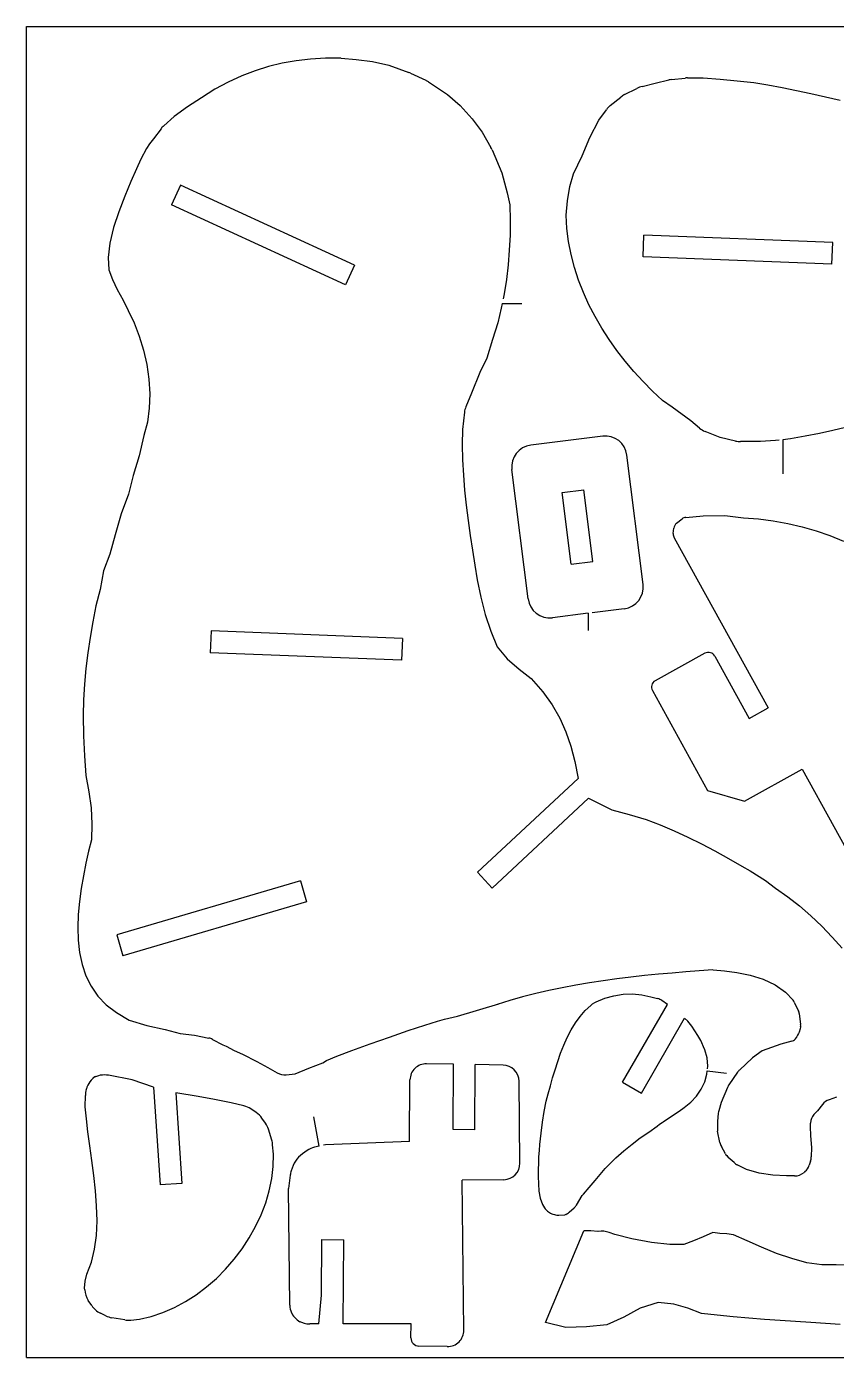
# Model space of a CAD drawing. Extents: x 144 to 444, y 514 to 759.
# Drawn here: x 143.9 to 292.9, y 513.9 to 758.9 of the extents above; entities that cross this region are included whole.
import ezdxf

# ---------------------------------------------------------------- set-up
doc = ezdxf.new("R2010")
doc.units = 0
doc.linetypes.add('AUSGEZOGEN', pattern=[0])
doc.layers.add('01_DREHEN', color=7, linetype='AUSGEZOGEN')
doc.layers.add('02_MITTEL', color=2, linetype='AUSGEZOGEN')

msp = doc.modelspace()

# ---------------------------------------------------------------- linework, layer by layer
at = {"layer": '01_DREHEN'}
for p, q in [((190.965356, 752.155519), (188.45326, 751.546587)), ((193.532892, 752.610356), (190.965356, 752.155519)), ((196.176585, 752.919353), (193.532892, 752.610356)), ((198.917185, 753.090699), (196.176585, 752.919353)), ((201.775342, 753.132685), (198.917185, 753.090699)), ((201.808927, 753.131683), (204.568345, 752.881311)), ((204.568345, 752.881311), (207.587769, 752.471917)), ((207.587769, 752.471917), (210.599647, 751.810639)), ((183.512518, 749.833444), (181.042439, 748.712821)), ((185.975886, 750.775303), (183.512518, 749.833444)), ((188.45326, 751.546587), (185.975886, 750.775303)), ((210.599647, 751.810639), (214.25705, 750.466257)), ((214.564127, 750.338656), (217.390798, 749.023743)), ((178.544899, 747.405145), (176.101249, 745.791112)), ((181.042439, 748.712821), (178.544899, 747.405145)), ((217.900225, 748.739881), (219.166338, 747.907953)), ((219.166338, 747.907953), (221.352297, 746.436052)), ((253.961659, 746.395307), (256.192672, 747.532406)), ((257.202287, 747.886393), (259.614705, 748.508986)), ((259.614705, 748.508986), (262.116919, 749.091622)), ((262.585988, 749.17178), (265.089692, 749.447627)), ((265.527012, 749.471686), (268.407933, 749.472209)), ((268.407933, 749.472209), (271.568105, 749.258653)), ((271.568105, 749.258653), (274.706398, 748.94232)), ((274.706398, 748.94232), (277.741142, 748.634462)), ((277.741142, 748.634462), (280.319104, 748.199915)), ((280.319104, 748.199915), (282.934736, 747.711279)), ((282.934736, 747.711279), (285.579351, 747.175975)), ((176.101249, 745.791112), (173.530752, 744.143751)), ((221.352297, 746.436052), (223.685089, 744.369231)), ((251.33717, 744.383884), (253.262245, 745.941276)), ((285.579351, 747.175975), (288.244484, 746.601329)), ((288.244484, 746.601329), (290.921492, 745.994744)), ((290.921492, 745.994744), (293.601821, 745.363584)), ((171.051954, 742.379097), (169.165032, 740.6685)), ((173.530752, 744.143751), (171.051954, 742.379097)), ((223.685089, 744.369231), (225.901292, 741.963825)), ((249.217109, 741.671203), (250.601168, 743.603421)), ((168.654901, 740.109387), (167.245838, 738.235988)), ((225.901292, 741.963825), (227.737483, 739.47617)), ((247.587652, 738.497825), (249.217109, 741.671203)), ((167.245838, 738.235988), (166.558655, 737.319688)), ((227.737483, 739.47617), (229.36759, 736.674042)), ((246.146731, 735.109655), (247.587652, 738.497825)), ((166.015506, 736.473135), (164.969561, 734.520412)), ((166.558655, 737.319688), (166.015506, 736.473135)), ((229.593414, 736.222491), (231.37748, 732.009605)), ((244.558171, 731.831988), (246.146731, 735.109655)), ((164.15938, 732.756263), (163.110778, 730.406548)), ((164.969561, 734.520412), (164.15938, 732.756263)), ((163.110778, 730.406548), (161.98468, 727.721586)), ((231.37748, 732.009605), (232.367355, 728.340763)), ((243.876985, 729.45823), (244.558171, 731.831988)), ((161.98468, 727.721586), (160.890921, 724.840594)), ((172.232311, 729.734336), (170.560885, 726.100327)), ((204.257698, 715.004582), (172.232311, 729.734336)), ((232.367355, 728.340763), (232.836373, 726.121354)), ((243.446354, 726.813772), (243.876985, 729.45823)), ((202.586272, 711.370573), (170.560885, 726.100327)), ((232.836373, 726.121354), (232.904553, 723.28487)), ((243.208821, 724.229014), (243.446354, 726.813772)), ((160.890921, 724.840594), (159.939305, 721.902824)), ((232.904553, 723.28487), (232.876176, 720.499704)), ((243.357528, 721.764648), (243.208821, 724.229014)), ((159.939305, 721.902824), (159.239736, 719.047455)), ((232.876176, 720.499704), (232.750593, 717.757607)), ((243.668487, 719.33013), (243.357528, 721.764648)), ((257.37158, 716.52794), (257.527801, 720.524848)), ((292.251693, 719.167646), (257.527801, 720.524848)), ((159.239736, 719.047455), (158.901982, 716.413706)), ((244.134358, 716.928536), (243.668487, 719.33013)), ((292.095471, 715.170738), (292.251693, 719.167646)), ((158.901982, 716.413706), (159.035945, 714.140725)), ((232.750593, 717.757607), (232.527189, 715.050362)), ((244.747693, 714.562935), (244.134358, 716.928536)), ((292.095471, 715.170738), (257.37158, 716.52794)), ((159.035945, 714.140725), (159.751396, 712.367797)), ((204.257698, 715.004582), (202.586272, 711.370573)), ((232.527189, 715.050362), (232.205313, 712.369684)), ((245.501169, 712.236447), (244.747693, 714.562935)), ((159.751396, 712.367797), (160.563276, 710.535856)), ((160.563276, 710.535856), (161.684595, 708.560228)), ((232.205313, 712.369684), (231.784316, 709.707324)), ((246.387319, 709.9521), (245.501169, 712.236447)), ((161.684595, 708.560228), (162.605742, 706.635412)), ((231.784316, 709.707324), (231.609802, 708.818505)), ((247.398833, 707.712982), (246.387319, 709.9521)), ((162.605742, 706.635412), (163.705374, 704.378942)), ((231.263548, 707.055), (230.642395, 704.404526)), ((231.433249, 707.919301), (231.263548, 707.055)), ((231.433249, 707.919301), (235.034854, 707.919301)), ((248.528251, 705.522193), (247.398833, 707.712982)), ((163.705374, 704.378942), (164.654981, 701.944318)), ((230.642395, 704.404526), (229.675258, 701.28106)), ((249.768211, 703.382766), (248.528251, 705.522193)), ((251.111317, 701.297829), (249.768211, 703.382766)), ((164.654981, 701.944318), (165.435726, 699.376172)), ((229.675258, 701.28106), (228.610536, 697.891589)), ((252.550177, 699.2704), (251.111317, 701.297829)), ((165.435726, 699.376172), (166.0287, 696.718967)), ((254.077405, 697.303574), (252.550177, 699.2704)), ((166.0287, 696.718967), (166.415096, 694.017299)), ((228.610536, 697.891589), (227.343309, 695.22529)), ((255.685604, 695.400479), (254.077405, 697.303574)), ((166.415096, 694.017299), (166.576009, 691.315735)), ((227.343309, 695.22529), (225.77789, 691.452352)), ((257.367394, 693.564102), (255.685604, 695.400479)), ((259.115346, 691.797557), (257.367394, 693.564102)), ((166.576009, 691.315735), (166.492564, 688.658804)), ((225.77789, 691.452352), (224.752074, 688.93712)), ((260.922107, 690.103952), (259.115346, 691.797557)), ((166.492564, 688.658804), (166.145921, 686.091037)), ((262.727505, 688.826952), (260.922107, 690.103952)), ((266.128816, 686.323145), (262.727505, 688.826952)), ((166.145921, 686.091037), (165.517173, 683.657032)), ((224.484543, 687.904524), (224.106914, 684.76683)), ((267.723431, 685.010392), (266.128816, 686.323145)), ((165.517173, 683.657032), (164.639956, 679.917116)), ((224.106914, 684.76683), (224.075447, 681.950193)), ((271.538448, 683.269892), (268.766939, 684.389962)), ((289.826445, 684.020651), (287.210165, 683.498776)), ((292.256898, 684.565798), (289.826445, 684.020651)), ((294.58103, 685.077623), (292.256898, 684.565798)), ((224.075447, 681.950193), (224.14167, 679.142743)), ((249.929998, 683.501918), (236.699759, 681.848138)), ((274.388465, 682.609959), (271.538448, 683.269892)), ((278.947848, 682.503795), (275.287452, 682.506856)), ((281.700717, 682.697247), (278.947848, 682.503795)), ((282.397793, 682.784091), (281.700717, 682.697247)), ((284.478206, 683.043275), (283.06659, 682.867412)), ((283.06659, 682.867412), (283.06659, 676.593465)), ((287.210165, 683.498776), (284.478206, 683.043275)), ((164.639956, 679.917116), (163.519579, 676.289027)), ((224.14167, 679.142743), (224.294095, 676.344823)), ((257.372008, 656.21455), (254.395204, 680.02898)), ((163.519579, 676.289027), (162.672776, 672.81712)), ((224.294095, 676.344823), (224.521238, 673.556776)), ((236.203625, 653.568502), (233.226821, 677.382933)), ((162.672776, 672.81712), (161.314783, 669.194874)), ((224.521238, 673.556776), (224.811612, 670.778944)), ((242.487989, 673.165794), (246.457061, 673.661928)), ((244.141769, 659.935554), (242.487989, 673.165794)), ((248.110841, 660.431688), (246.457061, 673.661928)), ((161.314783, 669.194874), (160.226469, 665.347973)), ((224.811612, 670.778944), (225.153731, 668.011671)), ((268.406221, 668.840507), (272.381226, 668.879042)), ((272.381226, 668.879042), (275.844006, 668.458848)), ((225.153731, 668.011671), (225.536109, 665.255298)), ((262.922208, 665.570956), (263.019257, 666.57316)), ((263.530184, 667.498965), (264.548349, 668.287164)), ((265.247021, 668.560979), (268.406221, 668.840507)), ((275.844006, 668.458848), (278.609983, 668.280974)), ((278.609983, 668.280974), (281.323848, 667.945398)), ((281.323848, 667.945398), (283.989714, 667.460671)), ((283.989714, 667.460671), (286.611852, 666.835259)), ((286.611852, 666.835259), (289.194409, 666.077707)), ((160.226469, 665.347973), (159.250428, 661.759143)), ((225.536109, 665.255298), (225.947261, 662.510168)), ((263.082489, 664.797273), (280.399144, 633.479041)), ((289.194409, 666.077707), (291.741623, 665.196485)), ((291.741623, 665.196485), (294.257669, 664.200104)), ((159.250428, 661.759143), (158.094413, 658.689884)), ((225.947261, 662.510168), (226.3757, 659.776623)), ((226.3757, 659.776623), (226.80994, 657.055007)), ((244.141769, 659.935554), (248.110841, 660.431688)), ((158.094413, 658.689884), (157.467106, 655.313519)), ((226.80994, 657.055007), (227.483215, 653.865708)), ((157.467106, 655.313519), (156.647606, 652.25661)), ((156.647606, 652.25661), (156.125722, 649.357218)), ((227.483215, 653.865708), (228.33025, 650.690118)), ((253.89907, 651.749344), (248.013921, 651.0137)), ((156.125722, 649.357218), (155.638365, 646.472662)), ((228.33025, 650.690118), (229.350295, 647.610212)), ((247.279838, 650.92194), (240.668831, 650.095564)), ((247.279838, 650.92194), (247.279838, 647.728247)), ((177.861879, 647.649698), (177.704521, 643.652835)), ((213.084996, 646.262948), (177.861879, 647.649698)), ((229.350295, 647.610212), (230.54267, 644.707962)), ((155.638365, 646.472662), (155.203027, 643.597714)), ((213.084996, 646.262948), (212.927638, 642.266084)), ((230.54267, 644.707962), (232.380467, 642.501815)), ((155.203027, 643.597714), (154.837236, 640.72718)), ((212.927638, 642.266084), (177.704521, 643.652835)), ((232.380467, 642.501815), (234.579707, 640.643455)), ((268.744336, 643.535644), (259.588413, 638.473099)), ((270.556339, 643.013983), (276.898649, 631.543527)), ((154.837236, 640.72718), (154.558448, 637.855833)), ((234.579707, 640.643455), (236.789074, 638.874409)), ((154.558448, 637.855833), (154.384121, 634.978411)), ((236.789074, 638.874409), (238.890355, 636.453438)), ((154.384121, 634.978411), (154.331781, 632.089688)), ((238.890355, 636.453438), (240.618734, 634.048867)), ((259.066753, 636.661096), (269.23771, 618.266295)), ((240.618734, 634.048867), (242.023286, 631.611028)), ((276.898649, 631.543527), (280.399144, 633.479041)), ((154.331781, 632.089688), (154.369142, 628.333688)), ((242.023286, 631.611028), (243.153153, 629.090219)), ((154.369142, 628.333688), (154.587424, 624.632058)), ((243.153153, 629.090219), (244.057343, 626.436808)), ((244.057343, 626.436808), (244.785031, 623.601091)), ((154.587424, 624.632058), (154.809268, 621.049856)), ((244.785031, 623.601091), (245.388414, 620.517063)), ((154.809268, 621.049856), (155.384503, 618.059387)), ((245.388414, 620.517063), (226.891455, 603.242613)), ((276.03279, 616.310049), (286.647208, 622.179034)), ((286.647208, 622.179034), (298.302669, 601.099418)), ((155.384503, 618.059387), (155.786072, 615.058333)), ((269.23771, 618.266295), (276.03279, 616.310049)), ((155.786072, 615.058333), (155.955604, 612.095729)), ((247.307987, 616.836712), (229.621597, 600.319259)), ((247.307987, 616.836712), (251.62441, 614.739626)), ((251.62441, 614.739626), (254.80653, 613.833229)), ((254.80653, 613.833229), (257.932062, 612.932021)), ((257.932062, 612.932021), (260.52979, 611.933133)), ((155.955604, 612.095729), (155.834657, 609.220548)), ((260.52979, 611.933133), (263.084509, 610.852601)), ((263.084509, 610.852601), (265.60516, 609.693722)), ((155.834657, 609.220548), (155.330727, 607.094462)), ((265.60516, 609.693722), (268.100612, 608.459759)), ((268.100612, 608.459759), (270.579836, 607.153908)), ((155.330727, 607.094462), (154.83327, 604.86986)), ((270.579836, 607.153908), (273.051705, 605.779534)), ((273.051705, 605.779534), (275.525154, 604.3398)), ((154.83327, 604.86986), (154.367543, 602.56962)), ((226.891455, 603.242613), (229.621597, 600.319259)), ((275.525154, 604.3398), (277.093803, 603.4626)), ((277.093803, 603.4626), (279.868339, 601.690413)), ((154.367543, 602.56962), (153.958864, 600.216584)), ((194.325533, 601.638506), (160.510924, 591.680431)), ((194.325533, 601.638506), (195.455503, 597.80147)), ((279.868339, 601.690413), (281.757476, 600.288241)), ((281.757476, 600.288241), (283.996415, 598.724035)), ((153.632556, 597.833595), (153.413872, 595.443531)), ((153.958864, 600.216584), (153.632556, 597.833595)), ((195.455503, 597.80147), (161.640894, 587.843394)), ((283.996415, 598.724035), (286.160889, 597.026549)), ((153.413872, 595.443531), (153.328166, 593.069198)), ((286.160889, 597.026549), (288.247001, 595.211631)), ((153.328166, 593.069198), (153.400693, 590.733509)), ((288.247001, 595.211631), (290.250889, 593.295196)), ((290.250889, 593.295196), (292.168723, 591.293089)), ((153.400693, 590.733509), (153.656807, 588.459238)), ((160.510924, 591.680431), (161.640894, 587.843394)), ((292.168723, 591.293089), (293.99664, 589.221157)), ((153.656807, 588.459238), (154.121762, 586.269296)), ((154.121762, 586.269296), (154.820912, 584.18649)), ((154.820912, 584.18649), (155.779512, 582.233699)), ((250.026825, 583.249015), (247.503369, 582.86443)), ((252.560095, 583.596365), (250.026825, 583.249015)), ((255.098597, 583.909475), (252.560095, 583.596365)), ((257.637748, 584.191404), (255.098597, 583.909475)), ((260.172897, 584.445081), (257.637748, 584.191404)), ((262.699529, 584.673567), (260.172897, 584.445081)), ((265.212996, 584.879889), (262.699529, 584.673567)), ((267.708747, 585.067009), (265.212996, 584.879889)), ((270.182167, 585.237987), (267.708747, 585.067009)), ((270.250338, 585.269568), (272.331804, 585.102174)), ((272.331804, 585.102174), (274.641845, 584.779116)), ((274.641845, 584.779116), (277.051528, 584.262459)), ((277.051528, 584.262459), (279.431919, 583.514297)), ((279.431919, 583.514297), (281.654015, 582.496663)), ((155.779512, 582.233699), (157.022882, 580.433764)), ((237.599372, 580.893487), (235.193793, 580.277546)), ((240.037679, 581.457156), (237.599372, 580.893487)), ((242.504196, 581.971511), (240.037679, 581.457156)), ((244.994276, 582.439616), (242.504196, 581.971511)), ((247.503369, 582.86443), (244.994276, 582.439616)), ((252.0036, 580.489606), (253.722217, 580.771696)), ((253.722217, 580.771696), (255.443735, 580.845572)), ((255.443735, 580.845572), (257.136209, 580.688474)), ((257.136209, 580.688474), (258.767642, 580.277693)), ((281.654015, 582.496663), (283.588884, 581.171651)), ((283.588884, 581.171651), (284.97427, 579.647989)), ((157.022882, 580.433764), (158.576343, 578.809529)), ((158.576343, 578.809529), (160.46515, 577.383871)), ((223.213546, 576.745936), (230.827472, 578.990622)), ((232.825558, 579.606304), (230.499283, 578.876767)), ((235.193793, 580.277546), (232.825558, 579.606304)), ((246.701657, 577.749719), (247.732679, 578.687495)), ((247.732679, 578.687495), (247.751976, 578.685364)), ((247.751976, 578.685364), (247.766824, 578.683723)), ((247.766824, 578.683723), (247.772755, 578.683068)), ((247.772755, 578.683068), (248.08259, 578.998898)), ((248.08259, 578.998898), (248.479037, 579.242061)), ((248.479037, 579.242061), (248.702884, 579.391622)), ((248.702884, 579.391622), (250.319842, 580.021995)), ((250.319842, 580.021995), (252.0036, 580.489606)), ((253.575534, 564.554906), (261.826111, 578.910172)), ((258.767642, 580.277693), (260.046754, 579.957148)), ((261.826111, 578.910172), (260.832434, 579.60033)), ((285.192545, 579.322206), (285.988395, 577.643569)), ((160.46515, 577.383871), (162.787296, 575.97897)), ((162.787296, 575.97897), (166.045598, 575.003071)), ((217.216027, 575.088461), (219.549602, 575.818184)), ((219.549602, 575.818184), (220.833938, 576.154815)), ((220.833938, 576.154815), (223.213546, 576.745936)), ((244.904226, 575.484602), (245.760972, 576.676052)), ((245.760972, 576.676052), (246.701657, 577.749719)), ((257.043511, 562.561713), (264.978809, 576.368424)), ((265.614664, 575.807773), (264.978809, 576.368424)), ((266.360146, 574.905875), (265.614664, 575.807773)), ((286.107278, 577.232598), (286.354111, 575.193371)), ((166.045598, 575.003071), (169.443072, 574.25624)), ((169.443072, 574.25624), (172.182801, 573.538472)), ((172.182801, 573.538472), (174.790948, 573.242828)), ((210.682459, 572.885125), (214.153546, 574.074484)), ((214.153546, 574.074484), (217.216027, 575.088461)), ((243.416803, 572.820785), (244.124982, 574.193481)), ((244.124982, 574.193481), (244.904226, 575.484602)), ((266.912, 574.032869), (266.360146, 574.905875)), ((267.458914, 573.155906), (266.912, 574.032869)), ((285.968281, 573.539887), (285.79162, 573.210253)), ((286.102194, 573.813516), (285.968281, 573.539887)), ((286.260591, 574.407636), (286.102194, 573.813516)), ((286.334627, 574.755896), (286.260591, 574.407636)), ((174.790948, 573.242828), (177.431942, 572.71179)), ((178.147707, 572.457519), (180.053706, 571.454919)), ((180.053706, 571.454919), (180.625962, 571.190111)), ((180.625962, 571.190111), (182.101802, 570.382281)), ((203.795697, 570.415641), (207.123098, 571.629219)), ((207.123098, 571.629219), (210.682459, 572.885125)), ((242.188065, 569.903056), (242.773309, 571.384598)), ((242.773309, 571.384598), (243.416803, 572.820785)), ((267.995926, 572.271012), (267.458914, 573.155906)), ((268.14701, 571.850175), (267.995926, 572.271012)), ((268.474416, 571.107877), (268.14701, 571.850175)), ((268.756208, 570.523872), (268.474416, 571.107877)), ((282.721767, 571.550121), (279.267149, 570.347161)), ((284.758721, 572.129375), (282.721767, 571.550121)), ((285.622637, 572.887853), (285.587134, 572.816681)), ((285.79162, 573.210253), (285.622637, 572.887853)), ((182.101802, 570.382281), (183.672538, 569.732242)), ((183.672538, 569.732242), (186.297015, 568.356678)), ((198.408584, 568.117471), (199.118141, 568.550912)), ((199.118141, 568.550912), (201.020623, 569.353259)), ((201.020623, 569.353259), (203.795697, 570.415641)), ((241.654631, 568.39423), (242.188065, 569.903056)), ((269.150212, 569.047032), (268.756208, 570.523872)), ((269.264802, 567.554001), (269.150212, 569.047032)), ((277.499034, 569.086438), (275.094957, 566.812654)), ((279.267149, 570.347161), (277.499034, 569.086438)), ((186.297015, 568.356678), (188.332693, 567.275088)), ((188.332693, 567.275088), (190.047665, 566.282445)), ((191.676576, 565.939875), (193.323686, 566.121995)), ((193.323686, 566.121995), (195.864997, 567.187517)), ((195.864997, 567.187517), (198.408584, 568.117471)), ((222.490881, 567.884537), (217.524968, 567.97302)), ((222.424211, 555.884137), (222.490881, 567.884537)), ((226.423785, 555.812873), (226.490454, 567.813272)), ((231.592128, 567.72237), (226.490454, 567.813272)), ((240.717566, 565.367168), (241.16661, 566.87623)), ((241.16661, 566.87623), (241.654631, 568.39423)), ((268.714348, 564.636454), (269.11463, 566.074051)), ((269.11463, 566.074051), (269.171874, 566.638197)), ((269.171874, 566.638197), (272.699059, 566.232106)), ((269.209165, 567.005702), (269.264802, 567.554001)), ((274.741122, 566.402206), (273.146093, 564.118484)), ((156.619005, 565.626145), (156.090761, 565.290892)), ((163.351203, 564.999604), (158.992351, 565.841109)), ((167.293684, 563.653261), (163.351203, 564.999604)), ((167.293684, 563.653261), (168.477876, 545.692302)), ((214.396092, 553.668834), (214.471589, 564.993495)), ((234.706526, 549.662763), (234.538497, 564.756242)), ((239.910755, 562.448265), (240.301081, 563.885157)), ((240.301081, 563.885157), (240.717566, 565.367168)), ((253.575534, 564.554906), (257.043511, 562.561713)), ((268.078592, 563.270502), (268.714348, 564.636454)), ((272.870771, 563.617166), (271.706135, 560.821946)), ((154.72449, 560.060453), (154.731378, 562.152833)), ((154.88381, 563.233452), (154.91487, 563.34271)), ((175.480144, 561.950434), (171.37215, 562.594254)), ((171.37215, 562.594254), (172.46917, 545.955454)), ((178.525652, 561.412839), (175.480144, 561.950434)), ((181.590042, 560.787046), (178.525652, 561.412839)), ((239.183466, 559.156752), (239.540151, 561.074605)), ((239.540151, 561.074605), (239.910755, 562.448265)), ((266.159211, 560.870692), (267.221995, 562.005491)), ((267.221995, 562.005491), (268.078592, 563.270502)), ((292.931621, 561.830851), (291.588277, 561.359158)), ((154.921619, 557.841094), (154.72449, 560.060453)), ((183.889879, 560.230874), (181.590042, 560.787046)), ((186.187715, 558.980104), (185.194655, 559.65353)), ((238.865022, 557.189039), (239.183466, 559.156752)), ((262.252347, 558.051972), (264.00366, 559.251232)), ((264.00366, 559.251232), (264.904891, 559.895376)), ((264.904891, 559.895376), (266.159211, 560.870692)), ((271.207941, 558.872508), (271.060465, 557.352746)), ((271.706135, 560.821946), (271.292127, 559.326383)), ((289.476994, 559.317105), (289.064555, 558.944981)), ((290.353685, 560.463241), (289.476994, 559.317105)), ((155.218069, 555.426186), (154.921619, 557.841094)), ((187.880149, 557.013969), (187.226245, 557.953895)), ((197.767945, 552.790295), (196.790518, 558.16959)), ((238.583747, 555.179191), (238.865022, 557.189039)), ((258.394399, 555.401952), (259.942491, 556.468175)), ((259.942491, 556.468175), (260.388572, 556.854587)), ((260.388572, 556.854587), (260.850053, 557.135655)), ((260.850053, 557.135655), (261.066242, 557.277036)), ((261.066242, 557.277036), (262.252347, 558.051972)), ((271.060465, 557.352746), (271.054648, 556.40288)), ((288.101203, 556.420172), (288.177706, 554.730554)), ((288.237158, 557.493577), (288.151365, 557.069262)), ((155.57446, 552.855408), (155.218069, 555.426186)), ((189.033507, 553.929245), (188.416675, 555.915781)), ((226.423785, 555.812873), (222.424211, 555.884137)), ((238.338605, 553.134928), (238.583747, 555.179191)), ((255.334618, 553.158394), (256.857546, 554.305281)), ((256.857546, 554.305281), (258.394399, 555.401952)), ((271.493188, 553.498468), (271.08622, 555.585628)), ((288.177706, 554.730554), (288.361526, 552.541198)), ((155.951516, 550.168477), (155.57446, 552.855408)), ((189.344676, 551.303171), (189.200088, 553.069445)), ((189.298913, 549.071313), (189.344676, 551.303171)), ((194.661514, 551.403776), (193.970902, 550.745988)), ((195.55524, 552.008658), (194.661514, 551.403776)), ((197.767945, 552.790295), (196.915493, 552.597646)), ((198.910248, 553.048449), (198.54543, 552.966002)), ((214.396092, 553.668834), (198.910248, 553.048449)), ((238.218628, 551.974052), (238.145398, 550.848577)), ((238.314141, 553.097065), (238.218628, 551.974052)), ((252.341271, 550.634901), (253.828298, 551.941523)), ((253.828298, 551.941523), (255.334618, 553.158394)), ((272.507769, 551.409798), (271.782412, 552.708508)), ((288.361526, 552.541198), (288.322796, 550.816135)), ((156.30989, 547.404971), (155.951516, 550.168477)), ((189.038012, 546.827326), (189.298913, 549.071313)), ((192.971856, 549.220289), (192.624288, 548.267425)), ((238.09595, 549.652873), (238.077668, 548.511816)), ((238.145398, 550.848577), (238.09595, 549.652873)), ((250.41261, 548.659694), (251.518089, 549.79284)), ((251.518089, 549.79284), (251.793303, 550.080954)), ((251.793303, 550.080954), (252.067533, 550.360152)), ((252.067533, 550.360152), (252.341271, 550.634901)), ((274.106489, 549.77013), (273.042919, 550.736225)), ((276.418398, 548.491906), (274.694465, 549.365158)), ((288.188355, 550.037929), (287.941744, 549.292994)), ((156.610271, 544.604607), (156.30989, 547.404971)), ((188.57306, 544.585523), (189.038012, 546.827326)), ((192.418848, 547.437659), (192.090623, 545.032852)), ((231.740107, 546.629553), (224.070712, 546.544173)), ((224.378105, 518.932128), (224.070712, 546.544173)), ((238.077668, 548.511816), (238.062136, 547.2271)), ((238.062136, 547.2271), (238.090304, 545.868676)), ((247.420236, 545.195172), (248.530077, 546.490095)), ((248.530077, 546.490095), (250.41261, 548.659694)), ((278.741326, 547.836789), (276.418398, 548.491906)), ((281.227086, 547.478171), (278.741326, 547.836789)), ((283.760955, 547.331638), (281.227086, 547.478171)), ((285.223253, 547.32044), (283.760955, 547.331638)), ((287.154684, 548.114173), (286.988138, 547.970122)), ((156.813381, 541.807032), (156.610271, 544.604607)), ((172.46917, 545.955454), (168.477876, 545.692302)), ((187.915178, 542.360251), (188.57306, 544.585523)), ((192.330042, 523.526683), (192.090623, 545.032852)), ((238.090304, 545.868676), (238.203123, 544.506501)), ((238.203123, 544.506501), (238.441541, 543.210526)), ((246.381719, 543.971466), (247.420236, 545.195172)), ((156.879841, 539.051961), (156.813381, 541.807032)), ((187.075489, 540.165857), (187.915178, 542.360251)), ((238.441541, 543.210526), (238.846508, 542.050706)), ((238.846508, 542.050706), (239.240973, 541.43646)), ((245.095043, 541.961448), (246.176736, 543.691091)), ((156.770407, 536.379007), (156.879841, 539.051961)), ((186.06508, 538.016654), (187.075489, 540.165857)), ((239.775988, 540.847465), (239.951183, 540.709565)), ((240.770754, 540.289362), (241.077223, 540.201007)), ((241.878531, 540.110968), (242.950869, 540.172047)), ((242.950869, 540.172047), (243.220689, 540.261685)), ((243.220689, 540.261685), (243.175865, 540.240154)), ((243.741549, 540.619), (244.665029, 541.449487)), ((184.895106, 535.927024), (186.06508, 538.016654)), ((239.418611, 520.345712), (246.462876, 537.217652)), ((247.763312, 537.182299), (246.462876, 537.217652)), ((249.065688, 537.090116), (247.763312, 537.182299)), ((249.117812, 537.098078), (249.065688, 537.090116)), ((252.138955, 536.50567), (251.138786, 536.884549)), ((270.169868, 536.885485), (268.397573, 536.135085)), ((271.476877, 536.736719), (270.169868, 536.885485)), ((272.759576, 536.669549), (271.476877, 536.736719)), ((273.979572, 536.482572), (272.759576, 536.669549)), ((156.4457, 533.827818), (156.770407, 536.379007)), ((183.576655, 533.911279), (184.895106, 535.927024)), ((198.207059, 525.361239), (198.275308, 535.598623)), ((198.275308, 535.598623), (202.275179, 535.571957)), ((202.171928, 520.084356), (202.275179, 535.571957)), ((255.277791, 535.736748), (252.138955, 536.50567)), ((258.893286, 535.084973), (255.277791, 535.736748)), ((262.305876, 534.68537), (258.893286, 535.084973)), ((264.835998, 534.672962), (262.305876, 534.68537)), ((266.621036, 535.394343), (264.835998, 534.672962)), ((268.397573, 536.135085), (266.621036, 535.394343)), ((276.513097, 535.352817), (273.979572, 536.482572)), ((279.176453, 534.183858), (276.513097, 535.352817)), ((281.92481, 533.066263), (279.176453, 534.183858)), ((155.866441, 531.438142), (156.4457, 533.827818)), ((180.538742, 530.158768), (182.120816, 531.983734)), ((182.120816, 531.983734), (183.576655, 533.911279)), ((284.713384, 532.090726), (281.92481, 533.066263)), ((287.497358, 531.347845), (284.713384, 532.090726)), ((154.683431, 527.964071), (154.993287, 529.249561)), ((154.993287, 529.249561), (155.866441, 531.438142)), ((178.841522, 528.450695), (180.538742, 530.158768)), ((290.231956, 530.92824), (287.497358, 531.347845)), ((292.872414, 530.92256), (290.231956, 530.92824)), ((296.338971, 530.82835), (292.872414, 530.92256)), ((154.59755, 526.648712), (154.683431, 527.964071)), ((175.14613, 525.442618), (177.040278, 526.873863)), ((177.040278, 526.873863), (178.841522, 528.450695)), ((154.615803, 526.362278), (154.59755, 526.648712)), ((155.905124, 523.453868), (155.273477, 524.406943)), ((173.170168, 524.171274), (175.14613, 525.442618)), ((197.671266, 520.067647), (198.207059, 525.361239)), ((158.51701, 521.569139), (157.496123, 522.063453)), ((166.862671, 521.460185), (169.01735, 522.165744)), ((169.01735, 522.165744), (171.123545, 523.074212)), ((171.123545, 523.074212), (173.170168, 524.171274)), ((192.57797, 522.323535), (192.663216, 522.129859)), ((256.819183, 522.961514), (253.790959, 521.346271)), ((260.132696, 523.992738), (256.819183, 522.961514)), ((262.998082, 523.726808), (260.132696, 523.992738)), ((265.579362, 522.978576), (262.998082, 523.726808)), ((268.118321, 521.998413), (265.579362, 522.978576)), ((271.012026, 521.658952), (268.118321, 521.998413)), ((161.990296, 520.821105), (159.595093, 521.224998)), ((163.11516, 520.791931), (164.670662, 520.971914)), ((164.670662, 520.971914), (166.862671, 521.460185)), ((194.000698, 520.610404), (194.216745, 520.483806)), ((197.671266, 520.067647), (196.0378, 520.061583)), ((214.672204, 520.084057), (202.171928, 520.084356)), ((214.65501, 517.50499), (214.672204, 520.084057)), ((243.177055, 519.444577), (239.418611, 520.345712)), ((246.975241, 519.529626), (243.177055, 519.444577)), ((250.684762, 519.921708), (246.975241, 519.529626)), ((253.790959, 521.346271), (250.684762, 519.921708)), ((273.915077, 521.369472), (271.012026, 521.658952)), ((276.818351, 521.120907), (273.915077, 521.369472)), ((279.712569, 520.904251), (276.818351, 521.120907)), ((282.58862, 520.710471), (279.712569, 520.904251)), ((285.4372, 520.530497), (282.58862, 520.710471)), ((288.249223, 520.355359), (285.4372, 520.530497)), ((290.940551, 520.16866), (288.249223, 520.355359)), ((293.636391, 519.987523), (290.940551, 520.16866)), ((221.322868, 515.899244), (216.128254, 515.995228))]:
    msp.add_line(p, q, dxfattribs=at)
for centre, radius, start, end in [((212.877029, 746.711897), 3.99996, 65.053065, 69.817666), ((215.7037, 745.396984), 3.99996, 56.692178, 65.053065), ((258.009049, 743.968636), 3.99996, 101.635945, 117.006961), ((263.024036, 745.195879), 3.99996, 96.287241, 103.107654), ((265.52774, 745.471726), 3.99996, 90.010417, 96.287241), ((255.778035, 742.831537), 3.99996, 117.006961, 128.972978), ((253.85296, 741.274144), 3.99996, 128.972978, 144.385754), ((171.851579, 737.705031), 3.99996, 132.194027, 143.051627), ((225.910112, 734.662692), 3.99996, 22.95161, 30.188234), ((228.455844, 687.426569), 3.99996, 157.81232, 173.13733), ((270.265705, 688.098517), 3.99996, 230.537355, 247.994522), ((237.195893, 677.879067), 3.99996, 97.125016, 187.125016), ((250.426132, 679.532847), 3.99996, 7.125016, 97.125016), ((275.290797, 686.506814), 3.99996, 256.962707, 269.952088), ((264.346369, 666.444648), 1.33332, 127.7448, 174.468993), ((265.364534, 667.232848), 1.33332, 95.056391, 127.7448), ((264.249321, 665.442445), 1.33332, 174.468993, 208.939333), ((253.402936, 655.718416), 3.99996, 277.125016, 7.125016), ((240.172697, 654.064636), 3.99996, 187.125016, 277.125016), ((269.389507, 642.368812), 1.33332, 28.939333, 118.939333), ((260.233585, 637.306267), 1.33332, 118.939333, 208.939333), ((259.463358, 577.629158), 2.399976, 55.218122, 75.931384), ((283.987769, 578.751016), 1.33332, 25.365848, 42.278594), ((284.783619, 577.072379), 1.33332, 6.901658, 25.365848), ((285.030453, 575.033152), 1.33332, 347.998129, 6.901658), ((176.906269, 570.097476), 2.66664, 62.25458, 78.630857), ((284.394021, 573.411848), 1.33332, 285.874296, 333.48838), ((191.383512, 568.590362), 2.66664, 239.937287, 276.309554), ((217.471523, 564.973496), 3, 88.979207, 179.618034), ((231.538683, 564.722846), 3, 0.637823, 88.979207), ((276.927326, 564.875287), 2.66664, 133.404543, 145.068243), ((158.762377, 562.248921), 3.99996, 122.401465, 164.130347), ((158.234133, 561.913668), 3.99996, 79.073103, 122.401465), ((275.332297, 562.591565), 2.66664, 145.068243, 157.380823), ((158.731317, 562.139664), 3.99996, 164.130347, 179.811362), ((292.471743, 558.843118), 2.66664, 109.347877, 142.587255), ((182.949667, 556.342985), 3.99996, 55.857539, 76.40512), ((183.942727, 555.669559), 3.99996, 34.826244, 55.857539), ((273.862114, 558.614949), 2.66664, 164.526634, 174.457413), ((290.850907, 556.965103), 2.66664, 132.058454, 168.569464), ((184.596631, 554.729633), 3.99996, 17.249902, 34.826244), ((273.703568, 556.095977), 2.66664, 173.391192, 191.033481), ((290.765114, 556.540788), 2.66664, 168.569464, 182.592455), ((185.213463, 552.743097), 3.99996, 4.67983, 17.249902), ((197.797225, 548.696078), 3.99996, 102.734597, 124.090514), ((274.110537, 554.008816), 2.66664, 191.033481, 209.184303), ((274.835894, 552.710106), 2.66664, 209.184303, 227.749555), ((196.729632, 547.849595), 3.99996, 133.605524, 159.959957), ((231.706712, 549.629368), 3, 270.637823, 0.637823), ((275.899465, 551.744012), 2.66664, 227.749555, 243.13567), ((285.410218, 550.131053), 2.66664, 310.857605, 341.682921), ((285.656828, 550.875988), 2.66664, 341.682921, 358.713873), ((196.382064, 546.896731), 3.99996, 159.959957, 172.227892), ((285.243672, 549.987002), 2.66664, 269.56127, 310.857605), ((248.21156, 542.418543), 2.399976, 139.679873, 147.978763), ((243.06022, 543.233996), 2.399976, 311.96507, 327.978763), ((241.260391, 542.733316), 2.399976, 212.708288, 231.792786), ((241.435585, 542.595415), 2.399976, 231.792786, 253.917819), ((241.742055, 542.507061), 2.399976, 253.917819, 273.259933), ((242.136739, 542.403509), 2.399976, 295.656414, 311.96507), ((249.721804, 533.143982), 3.99996, 69.252567, 98.684845), ((158.607666, 526.616663), 3.99996, 183.64629, 213.534267), ((159.239313, 525.663588), 3.99996, 213.534267, 244.163682), ((196.324243, 523.741242), 3.99996, 183.074843, 203.756458), ((196.238998, 523.934918), 3.99996, 203.756458, 239.630916), ((160.260199, 525.169274), 3.99996, 244.163682, 260.428502), ((162.655403, 524.765381), 3.99996, 260.428502, 276.600193), ((196.022951, 524.061516), 3.99996, 239.630916, 270.212705), ((216.154977, 517.49499), 1.5, 179.618034, 268.979207), ((221.378291, 518.898732), 3, 268.941433, 0.637823)]:
    msp.add_arc(centre, radius, start, end, dxfattribs=at)
at = {"layer": '02_MITTEL'}
for p, q in [((143.926847, 513.912765), (143.926847, 758.912765)), ((143.926847, 758.912765), (443.926847, 758.912765)), ((143.926847, 513.912765), (443.926847, 513.912765))]:
    msp.add_line(p, q, dxfattribs=at)

doc.saveas('drawing.dxf')
